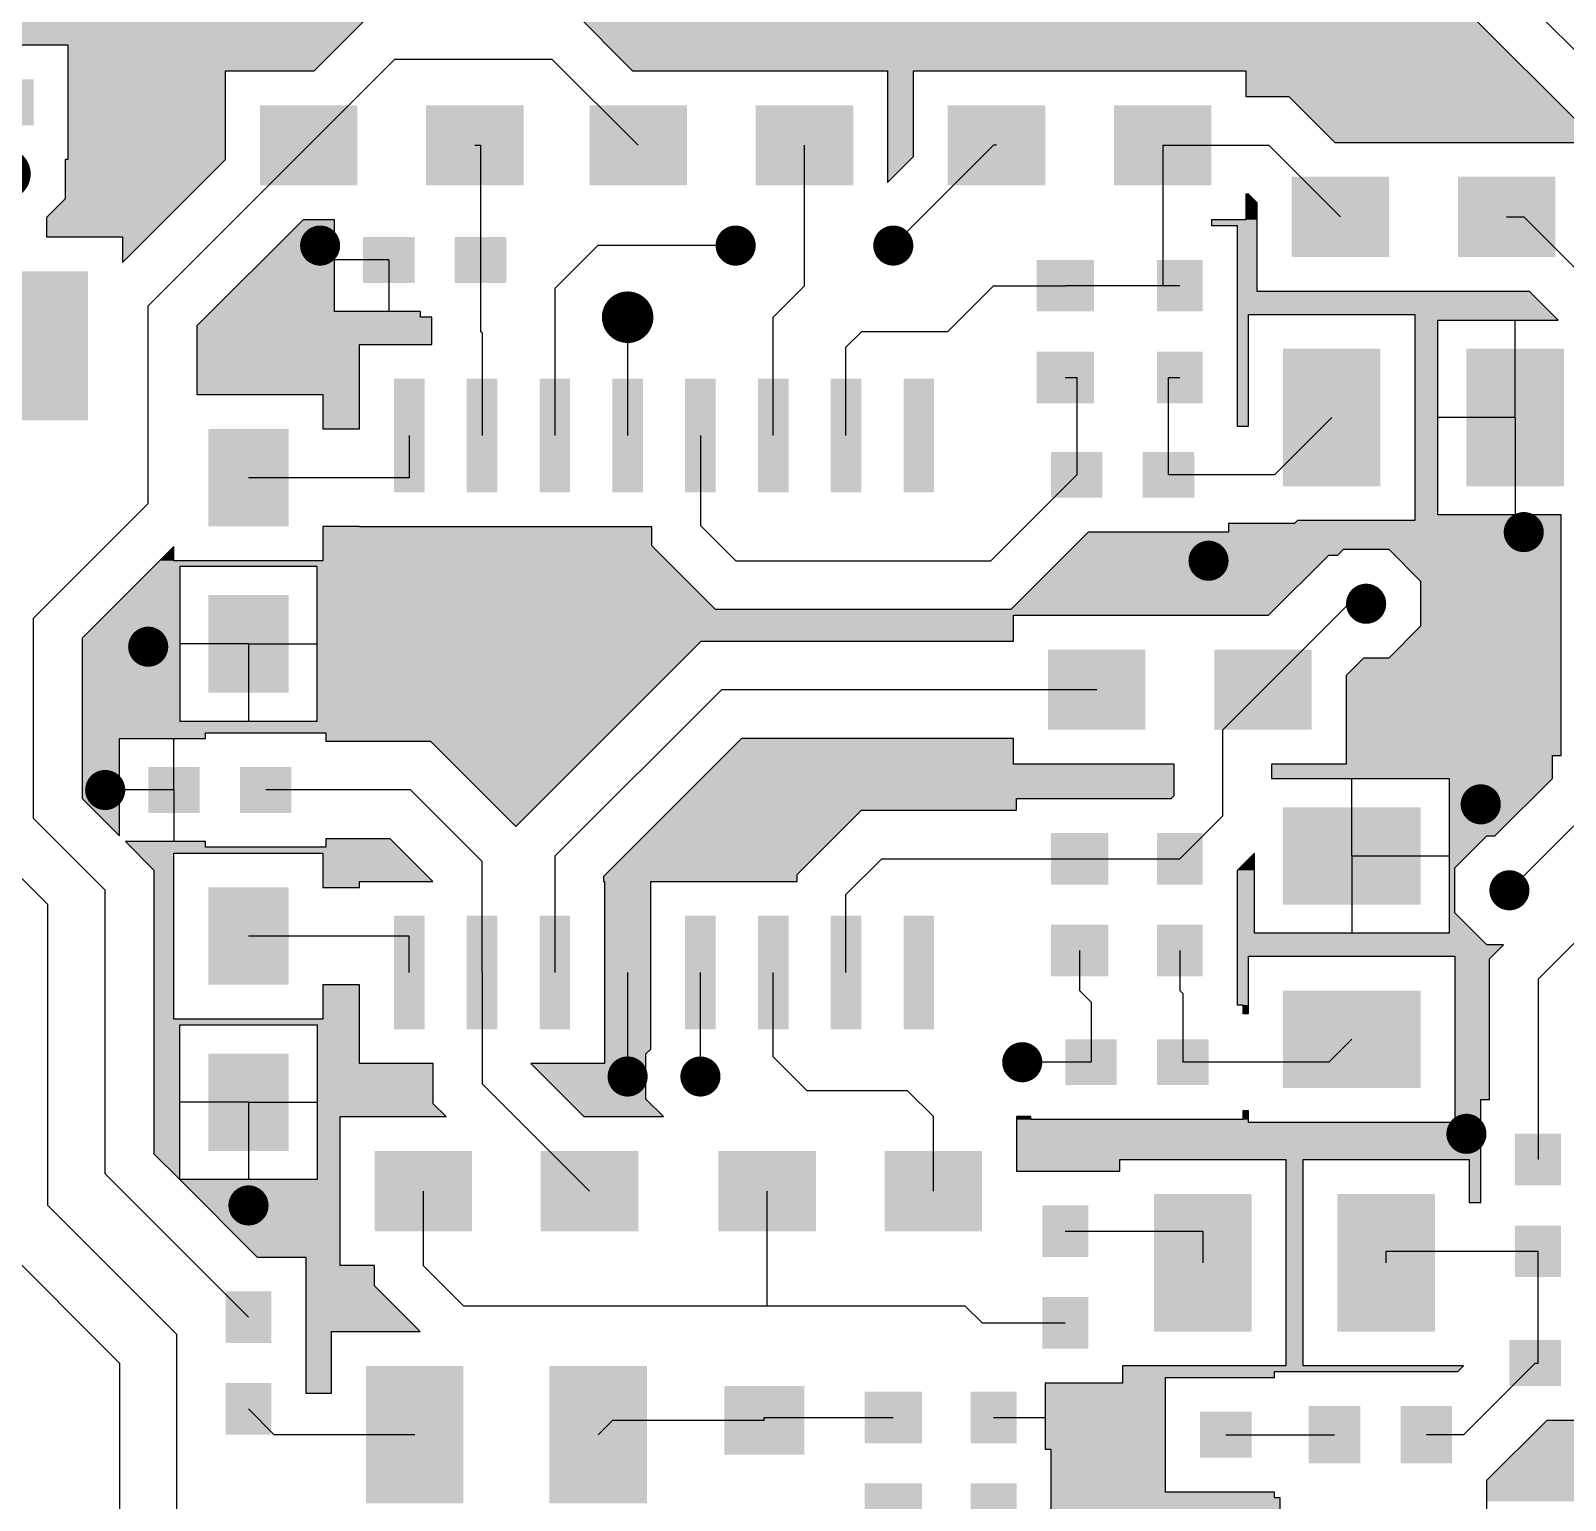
# Model space of a CAD drawing. Extents: x 295 to 953, y 10 to 290.
# Drawn here: x 799.1 to 843.27, y 150.76 to 193.08 of the extents above; entities that cross this region are included whole.
import ezdxf

# ---------------------------------------------------------------- set-up
doc = ezdxf.new("R2010")
doc.units = 0
doc.header["$LTSCALE"] = 5
doc.header["$MEASUREMENT"] = 0
doc.layers.get('0').update_dxf_attribs({"linetype": 'CONTINUOUS', "lineweight": 25})
doc.layers.add('16_COMP_GBR', color=1, linetype='CONTINUOUS')

msp = doc.modelspace()

# ---------------------------------------------------------------- linework, layer by layer
for points, const_width in [([(797.981, 188.95, 1), (798.724, 188.95, 1)], 0.742), ([(807.139, 186.888, 1), (807.716, 186.888, 1)], 0.577), ([(819.101, 186.888, 1), (819.679, 186.888, 1)], 0.577), ([(823.639, 186.888, 1), (824.216, 186.888, 1)], 0.577), ([(815.909, 184.825, 1), (816.651, 184.825, 1)], 0.742), ([(841.789, 178.638, 1), (842.366, 178.638, 1)], 0.577), ([(832.714, 177.813, 1), (833.291, 177.813, 1)], 0.577), ([(837.251, 176.575, 1), (837.829, 176.575, 1)], 0.577), ([(802.189, 175.338, 1), (802.766, 175.338, 1)], 0.577), ([(800.951, 171.213, 1), (801.529, 171.213, 1)], 0.577), ([(840.551, 170.8, 1), (841.129, 170.8, 1)], 0.577), ([(841.376, 168.325, 1), (841.954, 168.325, 1)], 0.577), ([(827.351, 163.375, 1), (827.929, 163.375, 1)], 0.577), ([(815.991, 162.963, 1), (816.569, 162.963, 1)], 0.577), ([(818.087, 162.963, 1), (818.664, 162.963, 1)], 0.577), ([(840.139, 161.313, 1), (840.716, 161.313, 1)], 0.577), ([(805.076, 159.25, 1), (805.654, 159.25, 1)], 0.577)]:
    msp.add_lwpolyline(points, format="xyb", close=True, dxfattribs=dict(const_width=const_width))
for points in [[(799.178, 191.673), (799.178, 190.353), (797.693, 191.673), (797.693, 190.353)], [(808.5, 190.93), (808.5, 188.62), (805.695, 190.93), (805.695, 188.62)], [(813.285, 190.93), (813.285, 188.62), (810.48, 190.93), (810.48, 188.62)], [(817.988, 190.93), (817.988, 188.62), (815.183, 190.93), (815.183, 188.62)], [(822.773, 190.93), (822.773, 188.62), (819.968, 190.93), (819.968, 188.62)], [(828.3, 190.93), (828.3, 188.62), (825.495, 190.93), (825.495, 188.62)], [(833.085, 190.93), (833.085, 188.62), (830.28, 190.93), (830.28, 188.62)], [(838.2, 188.868), (838.2, 186.558), (835.395, 188.868), (835.395, 186.558)], [(842.985, 188.868), (842.985, 186.558), (840.18, 188.868), (840.18, 186.558)], [(810.15, 187.135), (810.15, 185.815), (808.665, 187.135), (808.665, 185.815)], [(812.79, 187.135), (812.79, 185.815), (811.305, 187.135), (811.305, 185.815)], [(829.703, 186.475), (829.703, 184.99), (828.053, 186.475), (828.053, 184.99)], [(832.838, 186.475), (832.838, 184.99), (831.518, 186.475), (831.518, 184.99)], [(800.745, 186.145), (800.745, 181.855), (796.95, 186.145), (796.95, 181.855)], [(829.703, 183.835), (829.703, 182.35), (828.053, 183.835), (828.053, 182.35)], [(832.838, 183.835), (832.838, 182.35), (831.518, 183.835), (831.518, 182.35)], [(837.953, 183.918), (837.953, 179.958), (835.148, 183.918), (835.148, 179.958)], [(843.233, 183.918), (843.233, 179.958), (840.428, 183.918), (840.428, 179.958)], [(810.433, 183.052), (810.433, 179.783), (809.554, 183.052), (809.554, 179.783)], [(812.529, 183.052), (812.529, 179.783), (811.649, 183.052), (811.649, 179.783)], [(814.624, 183.052), (814.624, 179.783), (813.745, 183.052), (813.745, 179.783)], [(816.72, 183.052), (816.72, 179.783), (815.84, 183.052), (815.84, 179.783)], [(818.815, 183.052), (818.815, 179.783), (817.936, 183.052), (817.936, 179.783)], [(820.911, 183.052), (820.911, 179.783), (820.031, 183.052), (820.031, 179.783)], [(823.006, 183.052), (823.006, 179.783), (822.127, 183.052), (822.127, 179.783)], [(825.102, 183.052), (825.102, 179.783), (824.222, 183.052), (824.222, 179.783)], [(806.52, 181.608), (806.52, 178.803), (804.21, 181.608), (804.21, 178.803)], [(829.95, 180.948), (829.95, 179.628), (828.465, 180.948), (828.465, 179.628)], [(832.59, 180.948), (832.59, 179.628), (831.105, 180.948), (831.105, 179.628)], [(806.52, 176.823), (806.52, 174.018), (804.21, 176.823), (804.21, 174.018)], [(831.188, 175.255), (831.188, 172.945), (828.383, 175.255), (828.383, 172.945)], [(835.973, 175.255), (835.973, 172.945), (833.168, 175.255), (833.168, 172.945)], [(803.963, 171.873), (803.963, 170.553), (802.478, 171.873), (802.478, 170.553)], [(806.603, 171.873), (806.603, 170.553), (805.118, 171.873), (805.118, 170.553)], [(839.108, 170.718), (839.108, 167.913), (835.148, 170.718), (835.148, 167.913)], [(830.115, 169.975), (830.115, 168.49), (828.465, 169.975), (828.465, 168.49)], [(832.838, 169.975), (832.838, 168.49), (831.518, 169.975), (831.518, 168.49)], [(806.52, 168.408), (806.52, 165.603), (804.21, 168.408), (804.21, 165.603)], [(810.433, 167.592), (810.433, 164.323), (809.554, 167.592), (809.554, 164.323)], [(812.529, 167.592), (812.529, 164.323), (811.649, 167.592), (811.649, 164.323)], [(814.624, 167.592), (814.624, 164.323), (813.745, 167.592), (813.745, 164.323)], [(816.72, 167.592), (816.72, 164.323), (815.84, 167.592), (815.84, 164.323)], [(818.815, 167.592), (818.815, 164.323), (817.936, 167.592), (817.936, 164.323)], [(820.911, 167.592), (820.911, 164.323), (820.031, 167.592), (820.031, 164.323)], [(823.006, 167.592), (823.006, 164.323), (822.127, 167.592), (822.127, 164.323)], [(825.102, 167.592), (825.102, 164.323), (824.222, 167.592), (824.222, 164.323)], [(830.115, 167.335), (830.115, 165.85), (828.465, 167.335), (828.465, 165.85)], [(832.838, 167.335), (832.838, 165.85), (831.518, 167.335), (831.518, 165.85)], [(839.108, 165.438), (839.108, 162.633), (835.148, 165.438), (835.148, 162.633)], [(830.363, 164.035), (830.363, 162.715), (828.878, 164.035), (828.878, 162.715)], [(833.003, 164.035), (833.003, 162.715), (831.518, 164.035), (831.518, 162.715)], [(806.52, 163.623), (806.52, 160.818), (804.21, 163.623), (804.21, 160.818)], [(843.15, 161.313), (843.15, 159.828), (841.83, 161.313), (841.83, 159.828)], [(811.8, 160.818), (811.8, 158.508), (808.995, 160.818), (808.995, 158.508)], [(816.585, 160.818), (816.585, 158.508), (813.78, 160.818), (813.78, 158.508)], [(821.7, 160.818), (821.7, 158.508), (818.895, 160.818), (818.895, 158.508)], [(826.485, 160.818), (826.485, 158.508), (823.68, 160.818), (823.68, 158.508)], [(834.24, 159.58), (834.24, 155.62), (831.435, 159.58), (831.435, 155.62)], [(839.52, 159.58), (839.52, 155.62), (836.715, 159.58), (836.715, 155.62)], [(829.538, 159.25), (829.538, 157.765), (828.218, 159.25), (828.218, 157.765)], [(843.15, 158.673), (843.15, 157.188), (841.83, 158.673), (841.83, 157.188)], [(806.025, 156.775), (806.025, 155.29), (804.705, 156.775), (804.705, 155.29)], [(829.538, 156.61), (829.538, 155.125), (828.218, 156.61), (828.218, 155.125)], [(843.15, 155.373), (843.15, 154.053), (841.665, 155.373), (841.665, 154.053)], [(811.553, 154.63), (811.553, 150.67), (808.748, 154.63), (808.748, 150.67)], [(816.833, 154.63), (816.833, 150.67), (814.028, 154.63), (814.028, 150.67)], [(806.025, 154.135), (806.025, 152.65), (804.705, 154.135), (804.705, 152.65)], [(821.37, 154.053), (821.37, 152.073), (819.06, 154.053), (819.06, 152.073)], [(824.753, 153.888), (824.753, 152.403), (823.103, 153.888), (823.103, 152.403)], [(827.475, 153.888), (827.475, 152.403), (826.155, 153.888), (826.155, 152.403)], [(831.6, 153.31), (831.6, 151.99), (830.115, 153.31), (830.115, 151.99)], [(834.24, 153.31), (834.24, 151.99), (832.755, 153.31), (832.755, 151.99)], [(837.375, 153.475), (837.375, 151.825), (835.89, 153.475), (835.89, 151.825)], [(840.015, 153.475), (840.015, 151.825), (838.53, 153.475), (838.53, 151.825)], [(824.753, 151.248), (824.753, 149.763), (823.103, 151.248), (823.103, 149.763)], [(827.475, 151.248), (827.475, 149.763), (826.155, 151.248), (826.155, 149.763)]]:
    msp.add_solid(points)
at = {"layer": '16_COMP_GBR', "color": 7}
for p, q in [((837.54, 198.52), (846.615, 189.445)), ((845.213, 188.864), (837.949, 196.128)), ((807.259, 191.92), (808.992, 193.652)), ((814.691, 193.652), (816.423, 191.92)), ((796.703, 192.663), (800.168, 192.663)), ((800.168, 192.663), (800.168, 189.363)), ((807.098, 189.775), (809.573, 192.25)), ((814.11, 192.25), (809.573, 192.25)), ((816.585, 189.775), (814.11, 192.25)), ((804.705, 191.92), (807.259, 191.92)), ((804.705, 189.366), (804.705, 191.92)), ((816.423, 191.92), (823.763, 191.92)), ((823.763, 191.92), (823.763, 188.706)), ((824.505, 191.92), (834.075, 191.92)), ((824.505, 189.448), (824.505, 191.92)), ((834.075, 191.92), (834.075, 191.178)), ((834.075, 191.178), (835.316, 191.178)), ((835.316, 191.178), (836.636, 189.858)), ((807.098, 189.775), (802.478, 185.155)), ((811.883, 189.775), (812.048, 189.775)), ((812.048, 189.775), (812.048, 186.475)), ((821.37, 185.724), (821.37, 189.775)), ((823.928, 186.888), (826.815, 189.775)), ((826.898, 189.775), (826.815, 189.775)), ((831.683, 189.775), (834.735, 189.775)), ((831.683, 189.775), (831.683, 185.733)), ((836.798, 187.713), (834.735, 189.775)), ((836.636, 189.858), (843.975, 189.858)), ((800.085, 189.363), (800.085, 188.232)), ((800.168, 189.363), (800.085, 189.363)), ((801.735, 186.396), (804.705, 189.366)), ((823.763, 188.706), (824.505, 189.448)), ((800.085, 188.232), (799.549, 187.696)), ((834.075, 188.372), (834.075, 187.63)), ((834.154, 188.372), (834.075, 188.372)), ((834.405, 188.122), (834.154, 188.372)), ((834.405, 185.567), (834.405, 188.122)), ((799.549, 187.696), (799.549, 187.135)), ((806.936, 187.63), (803.88, 184.574)), ((807.84, 187.63), (806.936, 187.63)), ((807.84, 184.99), (807.84, 187.63)), ((833.085, 187.63), (833.085, 187.465)), ((834.075, 187.63), (833.085, 187.63)), ((833.085, 187.465), (833.828, 187.465)), ((833.828, 187.465), (833.828, 181.69)), ((841.583, 187.713), (842.078, 187.713)), ((844.553, 185.238), (842.078, 187.713)), ((799.549, 187.135), (801.735, 187.135)), ((801.735, 187.135), (801.735, 186.396)), ((814.184, 185.65), (815.422, 186.888)), ((819.39, 186.888), (815.422, 186.888)), ((809.408, 186.475), (807.84, 186.475)), ((809.408, 186.475), (809.408, 184.99)), ((812.048, 186.475), (812.048, 184.413)), ((814.184, 185.65), (814.184, 181.418)), ((821.37, 185.724), (820.471, 184.825)), ((826.815, 185.733), (825.495, 184.413)), ((826.815, 185.733), (828.878, 185.733)), ((831.683, 185.733), (828.878, 185.733)), ((832.178, 185.733), (831.683, 185.733)), ((842.239, 185.567), (834.405, 185.567)), ((843.064, 184.743), (842.239, 185.567)), ((802.478, 179.463), (802.478, 185.155)), ((810.315, 184.99), (807.84, 184.99)), ((810.315, 184.825), (810.315, 184.99)), ((810.645, 184.825), (810.315, 184.825)), ((810.645, 184.043), (810.645, 184.825)), ((816.28, 184.825), (816.28, 181.418)), ((820.471, 181.418), (820.471, 184.825)), ((834.158, 184.908), (838.943, 184.908)), ((834.158, 181.69), (834.158, 184.908)), ((838.943, 184.908), (838.943, 178.968)), ((839.603, 184.743), (843.064, 184.743)), ((839.603, 179.133), (839.603, 184.743)), ((841.83, 181.938), (841.83, 184.743)), ((803.88, 184.574), (803.88, 182.598)), ((812.089, 184.371), (812.048, 184.413)), ((812.089, 184.371), (812.089, 181.418)), ((823.02, 184.413), (822.566, 183.959)), ((823.02, 184.413), (825.495, 184.413)), ((808.564, 184.043), (810.645, 184.043)), ((808.564, 181.608), (808.564, 184.043)), ((822.566, 181.418), (822.566, 183.959)), ((828.878, 183.093), (829.208, 183.093)), ((829.208, 183.093), (829.208, 180.288)), ((831.848, 183.093), (832.178, 183.093)), ((831.848, 180.288), (831.848, 183.093)), ((803.88, 182.598), (807.51, 182.598)), ((807.51, 182.598), (807.51, 181.608)), ((807.51, 181.608), (808.564, 181.608)), ((833.828, 181.69), (834.158, 181.69)), ((836.55, 181.938), (834.9, 180.288)), ((841.83, 181.938), (839.603, 181.938)), ((841.83, 181.938), (841.83, 179.133)), ((809.993, 181.418), (809.993, 180.205)), ((818.375, 181.418), (818.375, 178.827)), ((829.208, 180.288), (826.733, 177.813)), ((834.9, 180.288), (831.848, 180.288)), ((809.993, 180.205), (805.365, 180.205)), ((802.478, 179.463), (799.178, 176.163)), ((835.563, 178.968), (835.481, 178.885)), ((838.943, 178.968), (835.563, 178.968)), ((843.15, 179.133), (839.603, 179.133)), ((843.15, 172.203), (843.15, 179.133)), ((807.51, 178.803), (807.51, 177.813)), ((808.564, 178.803), (807.51, 178.803)), ((808.564, 178.794), (808.564, 178.803)), ((816.973, 178.794), (808.564, 178.794)), ((816.973, 178.246), (816.973, 178.794)), ((819.39, 177.813), (818.375, 178.827)), ((829.541, 178.638), (827.313, 176.41)), ((833.58, 178.638), (829.541, 178.638)), ((833.58, 178.885), (833.58, 178.638)), ((835.481, 178.885), (833.58, 178.885)), ((803.22, 178.222), (800.58, 175.582)), ((803.22, 177.813), (803.22, 178.222)), ((818.809, 176.41), (816.973, 178.246)), ((836.727, 177.977), (836.892, 178.142)), ((836.892, 178.142), (838.19, 178.142)), ((838.19, 178.142), (839.108, 177.225)), ((807.51, 177.813), (803.22, 177.813)), ((803.385, 177.648), (803.385, 173.193)), ((807.345, 177.648), (803.385, 177.648)), ((807.345, 173.193), (807.345, 177.648)), ((819.39, 177.813), (826.733, 177.813)), ((834.732, 176.245), (836.464, 177.977)), ((836.464, 177.977), (836.727, 177.977)), ((839.108, 177.225), (839.108, 175.927)), ((827.313, 176.41), (818.809, 176.41)), ((834.57, 174.1), (837.045, 176.575)), ((837.045, 176.575), (837.54, 176.575)), ((799.178, 170.388), (799.178, 176.163)), ((827.393, 176.245), (834.732, 176.245)), ((827.393, 175.502), (827.393, 176.245)), ((839.108, 175.927), (838.19, 175.008)), ((800.58, 175.582), (800.58, 170.968)), ((805.365, 175.42), (803.385, 175.42)), ((805.365, 175.42), (805.365, 173.193)), ((805.365, 175.42), (807.345, 175.42)), ((813.059, 170.165), (818.397, 175.502)), ((818.397, 175.502), (827.393, 175.502)), ((837.461, 175.008), (836.963, 174.509)), ((838.19, 175.008), (837.461, 175.008)), ((836.963, 174.509), (836.963, 171.955)), ((814.184, 169.307), (818.978, 174.1)), ((829.785, 174.1), (818.978, 174.1)), ((834.57, 174.1), (833.415, 172.945)), ((803.385, 173.193), (807.345, 173.193)), ((804.128, 172.863), (807.593, 172.863)), ((804.128, 172.698), (804.128, 172.863)), ((807.593, 172.863), (807.593, 172.615)), ((833.415, 170.47), (833.415, 172.945)), ((801.653, 172.698), (804.128, 172.698)), ((801.653, 169.896), (801.653, 172.698)), ((803.22, 171.213), (803.22, 172.698)), ((803.22, 171.213), (803.22, 172.698)), ((807.593, 172.615), (810.607, 172.615)), ((810.607, 172.615), (813.059, 170.165)), ((819.558, 172.698), (815.587, 168.726)), ((827.393, 172.698), (819.558, 172.698)), ((827.393, 171.955), (827.393, 172.698)), ((832.013, 171.955), (827.393, 171.955)), ((832.013, 171.051), (832.013, 171.955)), ((834.818, 171.955), (834.818, 171.543)), ((836.963, 171.955), (834.818, 171.955)), ((842.903, 172.203), (843.15, 172.203)), ((842.903, 171.546), (842.903, 172.203)), ((834.818, 171.543), (839.933, 171.543)), ((837.128, 169.315), (837.128, 171.543)), ((839.933, 171.543), (839.933, 167.088)), ((841.249, 169.892), (842.903, 171.546)), ((803.22, 171.213), (801.24, 171.213)), ((803.22, 171.213), (801.653, 171.213)), ((803.22, 171.213), (801.653, 171.213)), ((803.22, 171.213), (803.22, 169.728)), ((803.22, 171.213), (803.22, 169.728)), ((810.026, 171.213), (805.86, 171.213)), ((810.026, 171.213), (812.089, 169.15)), ((831.927, 170.965), (832.013, 171.051)), ((800.58, 170.968), (801.653, 169.896)), ((821.164, 168.782), (823.017, 170.635)), ((823.017, 170.635), (827.475, 170.635)), ((827.475, 170.965), (831.927, 170.965)), ((827.475, 170.635), (827.475, 170.965)), ((799.178, 170.388), (801.24, 168.325)), ((832.178, 169.233), (833.415, 170.47)), ((841.665, 168.325), (843.521, 170.181)), ((797.528, 169.975), (799.59, 167.913)), ((804.128, 169.728), (801.821, 169.728)), ((801.821, 169.728), (802.643, 168.906)), ((804.128, 169.563), (804.128, 169.728)), ((807.593, 169.81), (807.593, 169.563)), ((809.446, 169.81), (807.593, 169.81)), ((810.673, 168.582), (809.446, 169.81)), ((840.098, 168.975), (841.017, 169.892)), ((841.017, 169.892), (841.249, 169.892)), ((803.22, 169.398), (807.51, 169.398)), ((803.22, 164.613), (803.22, 169.398)), ((807.593, 169.563), (804.128, 169.563)), ((807.51, 169.398), (807.51, 168.408)), ((814.184, 169.307), (814.184, 165.957)), ((823.598, 169.233), (822.566, 168.201)), ((823.598, 169.233), (829.29, 169.233)), ((829.29, 169.233), (832.178, 169.233)), ((834.323, 169.394), (833.828, 168.899)), ((834.323, 167.088), (834.323, 169.394)), ((837.128, 169.315), (837.128, 167.088)), ((837.128, 169.315), (839.933, 169.315)), ((802.643, 168.906), (802.643, 160.738)), ((812.089, 165.957), (812.089, 169.15)), ((821.164, 168.582), (821.164, 168.782)), ((833.828, 168.899), (833.828, 165.025)), ((840.098, 167.677), (840.098, 168.975)), ((801.24, 160.158), (801.24, 168.325)), ((807.51, 168.408), (808.564, 168.408)), ((808.564, 168.582), (810.673, 168.582)), ((808.564, 168.408), (808.564, 168.582)), ((815.587, 168.726), (815.587, 168.582)), ((815.587, 168.582), (815.615, 168.582)), ((815.615, 168.582), (815.615, 163.334)), ((816.946, 168.582), (821.164, 168.582)), ((816.946, 163.75), (816.946, 168.582)), ((799.59, 159.25), (799.59, 167.913)), ((822.566, 165.957), (822.566, 168.201)), ((841.017, 166.758), (840.098, 167.677)), ((844.553, 167.83), (842.49, 165.768)), ((809.993, 167.005), (805.365, 167.005)), ((809.993, 165.957), (809.993, 167.005)), ((839.933, 167.088), (834.323, 167.088)), ((829.29, 166.593), (829.29, 165.438)), ((832.178, 166.593), (832.178, 165.438)), ((841.497, 166.758), (841.017, 166.758)), ((841.088, 166.348), (841.497, 166.758)), ((834.158, 166.428), (840.098, 166.428)), ((834.158, 164.778), (834.158, 166.428)), ((840.098, 166.428), (840.098, 161.643)), ((841.088, 162.303), (841.088, 166.348)), ((812.089, 165.957), (812.089, 162.756)), ((816.28, 165.957), (816.28, 162.963)), ((818.375, 162.963), (818.375, 165.957)), ((820.471, 163.532), (820.471, 165.957)), ((842.49, 165.768), (842.49, 160.57)), ((807.51, 165.603), (807.51, 164.613)), ((808.564, 165.603), (807.51, 165.603)), ((808.564, 163.334), (808.564, 165.603)), ((829.62, 165.108), (829.29, 165.438)), ((832.26, 165.355), (832.178, 165.438)), ((832.26, 165.355), (832.26, 163.375)), ((829.62, 165.108), (829.62, 163.375)), ((833.828, 165.025), (833.993, 165.025)), ((833.993, 165.025), (833.993, 164.778)), ((807.51, 164.613), (803.22, 164.613)), ((803.385, 164.448), (807.345, 164.448)), ((803.385, 159.996), (803.385, 164.448)), ((807.345, 164.448), (807.345, 159.993)), ((833.993, 164.778), (834.158, 164.778)), ((837.128, 164.035), (836.468, 163.375)), ((816.808, 163.613), (816.946, 163.75)), ((816.808, 162.314), (816.808, 163.613)), ((820.471, 163.532), (821.453, 162.55)), ((810.686, 163.334), (808.564, 163.334)), ((810.686, 162.175), (810.686, 163.334)), ((815.615, 163.334), (813.496, 163.334)), ((813.496, 163.334), (815.021, 161.808)), ((829.62, 163.375), (827.64, 163.375)), ((836.468, 163.375), (832.26, 163.375)), ((815.183, 159.663), (812.089, 162.756)), ((805.365, 162.22), (803.385, 162.22)), ((805.365, 162.22), (805.365, 159.993)), ((805.365, 162.22), (807.345, 162.22)), ((811.054, 161.808), (810.686, 162.175)), ((817.313, 161.808), (816.808, 162.314)), ((824.34, 162.55), (821.453, 162.55)), ((824.34, 162.55), (825.083, 161.808)), ((840.84, 162.303), (841.088, 162.303)), ((840.84, 159.333), (840.84, 162.303)), ((808.005, 161.808), (811.054, 161.808)), ((808.005, 157.518), (808.005, 161.808)), ((815.021, 161.808), (817.313, 161.808)), ((825.083, 159.663), (825.083, 161.808)), ((827.475, 161.808), (827.475, 160.24)), ((827.888, 161.808), (827.475, 161.808)), ((827.888, 161.725), (827.888, 161.808)), ((833.993, 161.725), (827.888, 161.725)), ((833.993, 161.973), (833.993, 161.725)), ((834.158, 161.973), (833.993, 161.973)), ((834.158, 161.643), (834.158, 161.973)), ((840.098, 161.643), (834.158, 161.643)), ((802.643, 160.738), (803.385, 159.996)), ((830.445, 160.57), (835.23, 160.57)), ((830.445, 160.24), (830.445, 160.57)), ((835.23, 160.57), (835.23, 154.63)), ((835.725, 160.57), (840.51, 160.57)), ((835.725, 154.63), (835.725, 160.57)), ((840.51, 160.57), (840.51, 159.333)), ((805.365, 156.033), (801.24, 160.158)), ((803.388, 159.993), (805.616, 157.765)), ((807.345, 159.993), (803.388, 159.993)), ((827.475, 160.24), (830.445, 160.24)), ((810.398, 159.663), (810.398, 157.518)), ((820.298, 156.363), (820.298, 159.663)), ((799.59, 159.25), (803.303, 155.538)), ((840.51, 159.333), (840.84, 159.333)), ((801.653, 154.713), (797.94, 158.425)), ((828.878, 158.508), (832.838, 158.508)), ((832.838, 158.508), (832.838, 157.6)), ((805.616, 157.765), (807.015, 157.765)), ((807.015, 157.765), (807.015, 153.846)), ((838.118, 157.93), (842.49, 157.93)), ((838.118, 157.6), (838.118, 157.93)), ((842.49, 154.713), (842.49, 157.93)), ((808.995, 157.518), (808.005, 157.518)), ((808.995, 156.937), (808.995, 157.518)), ((811.553, 156.363), (810.398, 157.518)), ((810.312, 155.62), (808.995, 156.937)), ((811.553, 156.363), (820.298, 156.363)), ((820.298, 156.363), (825.99, 156.363)), ((826.485, 155.868), (825.99, 156.363)), ((803.303, 149.35), (803.303, 155.538)), ((807.758, 155.62), (810.312, 155.62)), ((807.758, 153.846), (807.758, 155.62)), ((826.485, 155.868), (828.878, 155.868)), ((801.653, 154.713), (801.653, 148.525)), ((830.528, 154.63), (830.528, 154.135)), ((835.23, 154.63), (830.528, 154.63)), ((840.342, 154.63), (835.725, 154.63)), ((840.177, 154.465), (840.342, 154.63)), ((842.408, 154.713), (840.345, 152.65)), ((842.408, 154.713), (842.49, 154.713)), ((831.765, 154.3), (834.9, 154.3)), ((831.765, 151), (831.765, 154.3)), ((834.9, 154.465), (840.177, 154.465)), ((834.9, 154.3), (834.9, 154.465)), ((807.015, 153.846), (807.758, 153.846)), ((828.3, 154.135), (828.3, 152.238)), ((830.528, 154.135), (828.3, 154.135)), ((805.365, 153.393), (806.108, 152.65)), ((815.43, 152.65), (815.843, 153.063)), ((820.215, 153.063), (815.843, 153.063)), ((820.215, 153.145), (823.928, 153.145)), ((820.215, 153.063), (820.215, 153.145)), ((826.815, 153.145), (828.3, 153.145)), ((842.741, 153.063), (841.005, 151.327)), ((846.78, 153.063), (842.741, 153.063)), ((810.15, 152.65), (806.108, 152.65)), ((833.498, 152.65), (836.633, 152.65)), ((840.345, 152.65), (839.273, 152.65)), ((828.3, 152.238), (828.465, 152.238)), ((828.465, 152.238), (828.465, 148.773)), ((841.005, 151.327), (841.005, 148.113)), ((834.9, 151), (831.765, 151)), ((834.9, 150.835), (834.9, 151)), ((835.065, 150.835), (834.9, 150.835)), ((835.065, 149.946), (835.065, 150.835))]:
    msp.add_line(p, q, dxfattribs=at)
for points in [[(793.503, 192.663), (792.513, 193.652), (808.002, 192.663), (808.992, 193.652)], [(816.423, 191.92), (814.856, 193.488), (842.157, 191.92), (840.589, 193.488)], [(793.503, 192.662), (793.503, 192.663), (796.703, 192.662), (800.168, 192.663)], [(800.168, 191.92), (800.168, 192.663), (807.259, 191.92), (808.002, 192.663)], [(800.168, 189.366), (800.168, 191.92), (804.705, 189.366), (804.705, 191.92)], [(800.168, 191.92), (800.168, 191.92), (804.705, 191.92), (807.259, 191.92)], [(823.763, 189.448), (823.763, 191.92), (824.505, 189.448), (824.505, 191.92)], [(823.763, 191.92), (823.763, 191.92), (824.505, 191.92), (834.075, 191.92)], [(834.075, 191.178), (834.075, 191.92), (842.899, 191.178), (842.157, 191.92)], [(836.636, 189.858), (835.316, 191.178), (844.219, 189.858), (842.899, 191.178)], [(800.085, 188.232), (800.085, 189.363), (803.571, 188.232), (804.702, 189.363)], [(800.168, 189.363), (800.168, 189.366), (804.702, 189.363), (804.705, 189.366)], [(823.763, 188.706), (823.763, 189.448), (823.763, 188.706), (824.505, 189.448)], [(799.549, 187.696), (800.085, 188.232), (803.035, 187.696), (803.571, 188.232)], [(834.075, 188.372), (834.075, 188.372), (834.154, 188.372), (834.075, 188.372)], [(834.075, 188.122), (834.075, 188.372), (834.405, 188.122), (834.154, 188.372)], [(834.075, 187.63), (834.075, 188.122), (834.405, 187.63), (834.405, 188.122)], [(799.549, 187.135), (799.549, 187.696), (802.474, 187.135), (803.035, 187.696)], [(804.296, 184.99), (806.936, 187.63), (807.84, 184.99), (807.84, 187.63)], [(806.936, 187.63), (806.936, 187.63), (807.84, 187.63), (806.936, 187.63)], [(833.085, 187.465), (833.085, 187.63), (834.405, 187.465), (834.405, 187.63)], [(833.828, 185.567), (833.828, 187.465), (834.405, 185.567), (834.405, 187.465)], [(801.735, 186.396), (801.735, 187.135), (801.735, 186.396), (802.474, 187.135)], [(833.828, 185.567), (833.828, 185.567), (842.239, 185.567), (834.405, 185.567)], [(833.828, 184.908), (833.828, 185.567), (842.899, 184.908), (842.239, 185.567)], [(803.88, 184.574), (804.131, 184.825), (810.645, 184.574), (810.645, 184.825)], [(804.131, 184.825), (804.296, 184.99), (810.315, 184.825), (810.315, 184.99)], [(804.131, 184.825), (804.131, 184.825), (810.645, 184.825), (810.315, 184.825)], [(804.296, 184.99), (804.296, 184.99), (810.315, 184.99), (807.84, 184.99)], [(833.828, 184.907), (833.828, 184.908), (834.158, 184.907), (838.943, 184.908)], [(833.828, 181.69), (833.828, 184.907), (834.158, 181.69), (834.158, 184.907)], [(838.943, 184.743), (838.943, 184.908), (843.064, 184.743), (842.899, 184.908)], [(838.943, 184.742), (838.943, 184.743), (839.603, 184.742), (843.064, 184.743)], [(838.943, 179.133), (838.943, 184.742), (839.603, 179.133), (839.603, 184.742)], [(803.88, 184.043), (803.88, 184.574), (810.645, 184.043), (810.645, 184.574)], [(803.88, 182.598), (803.88, 184.043), (808.564, 182.598), (808.564, 184.043)], [(803.88, 184.043), (803.88, 184.043), (808.564, 184.043), (810.645, 184.043)], [(807.51, 181.608), (807.51, 182.598), (808.564, 181.608), (808.564, 182.598)], [(835.481, 178.885), (835.563, 178.968), (843.15, 178.885), (843.15, 178.968)], [(838.943, 179.132), (838.943, 179.133), (843.15, 179.132), (839.603, 179.133)], [(838.943, 178.968), (838.943, 179.132), (843.15, 178.968), (843.15, 179.132)], [(807.51, 178.802), (807.51, 178.803), (808.564, 178.802), (807.51, 178.803)], [(807.51, 178.794), (807.51, 178.802), (808.564, 178.794), (808.564, 178.802)], [(807.51, 178.246), (807.51, 178.794), (816.973, 178.246), (816.973, 178.794)], [(807.51, 178.794), (807.51, 178.794), (816.973, 178.794), (808.564, 178.794)], [(829.046, 178.142), (829.541, 178.638), (843.15, 178.142), (843.15, 178.638)], [(833.58, 178.638), (833.58, 178.885), (843.15, 178.638), (843.15, 178.885)], [(802.811, 177.813), (803.22, 178.222), (803.22, 177.813), (803.22, 178.222)], [(807.51, 177.813), (807.51, 178.246), (817.407, 177.813), (816.973, 178.246)], [(828.881, 177.977), (829.046, 178.142), (836.727, 177.977), (836.892, 178.142)], [(829.046, 178.142), (829.046, 178.142), (836.892, 178.142), (838.19, 178.142)], [(839.108, 177.225), (838.19, 178.142), (843.15, 177.225), (843.15, 178.142)], [(800.58, 175.582), (802.646, 177.647), (803.385, 175.582), (803.385, 177.647)], [(802.646, 177.648), (802.811, 177.813), (817.572, 177.648), (817.407, 177.813)], [(802.646, 177.647), (802.646, 177.648), (803.385, 177.647), (807.345, 177.648)], [(807.345, 176.41), (807.345, 177.648), (818.809, 176.41), (817.572, 177.648)], [(827.313, 176.41), (828.881, 177.977), (834.897, 176.41), (836.464, 177.977)], [(828.881, 177.977), (828.881, 177.977), (836.464, 177.977), (836.727, 177.977)], [(839.108, 175.927), (839.108, 177.225), (843.15, 175.927), (843.15, 177.225)], [(807.345, 176.245), (807.345, 176.41), (834.732, 176.245), (834.897, 176.41)], [(807.345, 175.502), (807.345, 176.245), (827.393, 175.502), (827.393, 176.245)], [(807.345, 176.245), (807.345, 176.245), (827.393, 176.245), (834.732, 176.245)], [(838.19, 175.008), (839.108, 175.927), (843.15, 175.008), (843.15, 175.927)], [(800.58, 173.193), (800.58, 175.582), (803.385, 173.193), (803.385, 175.582)], [(807.345, 175.502), (807.345, 175.502), (818.397, 175.502), (827.393, 175.502)], [(807.345, 173.193), (807.345, 175.502), (816.087, 173.193), (818.397, 175.502)], [(836.963, 174.509), (837.461, 175.008), (843.15, 174.509), (843.15, 175.008)], [(836.963, 172.203), (836.963, 174.509), (843.15, 172.203), (843.15, 174.509)], [(800.58, 172.863), (800.58, 173.193), (815.757, 172.863), (816.087, 173.193)], [(800.58, 172.862), (800.58, 172.863), (804.128, 172.862), (807.593, 172.863)], [(800.58, 172.698), (800.58, 172.862), (804.128, 172.698), (804.128, 172.862)], [(807.593, 172.615), (807.593, 172.863), (815.509, 172.615), (815.757, 172.863)], [(800.58, 172.697), (800.58, 172.698), (801.653, 172.697), (804.128, 172.698)], [(800.58, 170.968), (800.58, 172.697), (801.653, 170.968), (801.653, 172.697)], [(813.059, 170.165), (810.607, 172.615), (813.059, 170.165), (815.509, 172.615)], [(818.816, 171.955), (819.558, 172.697), (827.393, 171.955), (827.393, 172.697)], [(819.558, 172.697), (819.558, 172.698), (827.393, 172.697), (819.558, 172.698)], [(817.912, 171.051), (818.816, 171.955), (832.013, 171.051), (832.013, 171.955)], [(818.816, 171.955), (818.816, 171.955), (832.013, 171.955), (827.393, 171.955)], [(834.818, 171.546), (834.818, 171.955), (842.903, 171.546), (842.903, 171.955)], [(836.963, 172.202), (836.963, 172.203), (842.903, 172.202), (843.15, 172.203)], [(836.963, 171.955), (836.963, 172.202), (842.903, 171.955), (842.903, 172.202)], [(834.818, 171.543), (834.818, 171.546), (842.899, 171.543), (842.903, 171.546)], [(839.933, 169.892), (839.933, 171.543), (841.249, 169.892), (842.899, 171.543)], [(817.826, 170.965), (817.912, 171.051), (831.927, 170.965), (832.013, 171.051)], [(801.652, 169.896), (800.58, 170.968), (801.652, 169.896), (801.653, 170.968)], [(815.643, 168.782), (817.496, 170.635), (821.164, 168.782), (823.017, 170.635)], [(817.496, 170.635), (817.826, 170.965), (827.475, 170.635), (827.475, 170.965)], [(817.496, 170.635), (817.496, 170.635), (823.017, 170.635), (827.475, 170.635)], [(817.826, 170.965), (817.826, 170.965), (827.475, 170.965), (831.927, 170.965)], [(801.986, 169.563), (801.821, 169.727), (804.128, 169.563), (804.128, 169.727)], [(807.593, 169.563), (807.593, 169.81), (809.693, 169.563), (809.446, 169.81)], [(807.593, 169.81), (807.593, 169.81), (809.446, 169.81), (807.593, 169.81)], [(839.933, 169.892), (839.933, 169.892), (841.017, 169.892), (841.249, 169.892)], [(839.933, 168.975), (839.933, 169.892), (840.098, 168.975), (841.017, 169.892)], [(802.151, 169.398), (801.986, 169.563), (809.858, 169.398), (809.693, 169.563)], [(802.151, 169.397), (802.151, 169.398), (803.22, 169.397), (807.51, 169.398)], [(802.643, 168.906), (802.151, 169.397), (803.22, 168.906), (803.22, 169.397)], [(807.51, 168.582), (807.51, 169.398), (810.673, 168.582), (809.858, 169.398)], [(833.828, 168.899), (834.323, 169.394), (834.323, 168.899), (834.323, 169.394)], [(802.643, 164.613), (802.643, 168.906), (803.22, 164.613), (803.22, 168.906)], [(815.587, 168.726), (815.643, 168.782), (821.164, 168.726), (821.164, 168.782)], [(833.828, 167.088), (833.828, 168.899), (834.323, 167.088), (834.323, 168.899)], [(839.933, 167.677), (839.933, 168.975), (840.098, 167.677), (840.098, 168.975)], [(807.51, 168.408), (807.51, 168.582), (808.564, 168.408), (808.564, 168.582)], [(807.51, 168.582), (807.51, 168.582), (808.564, 168.582), (810.673, 168.582)], [(815.587, 168.582), (815.587, 168.726), (821.164, 168.582), (821.164, 168.726)], [(815.615, 163.75), (815.615, 168.582), (816.946, 163.75), (816.946, 168.582)], [(815.615, 168.582), (815.615, 168.582), (816.946, 168.582), (821.164, 168.582)], [(839.933, 167.088), (839.933, 167.677), (840.687, 167.088), (840.098, 167.677)], [(833.828, 166.758), (833.828, 167.088), (841.017, 166.758), (840.687, 167.088)], [(833.828, 166.757), (833.828, 166.758), (841.497, 166.757), (841.017, 166.758)], [(833.828, 166.428), (833.828, 166.757), (841.167, 166.428), (841.497, 166.757)], [(833.828, 166.427), (833.828, 166.428), (834.158, 166.427), (840.098, 166.428)], [(833.828, 165.025), (833.828, 166.427), (834.158, 165.025), (834.158, 166.427)], [(840.098, 166.348), (840.098, 166.428), (841.088, 166.348), (841.167, 166.428)], [(840.098, 162.303), (840.098, 166.348), (841.088, 162.303), (841.088, 166.348)], [(807.51, 165.602), (807.51, 165.603), (808.564, 165.602), (807.51, 165.603)], [(807.51, 164.613), (807.51, 165.602), (808.564, 164.613), (808.564, 165.602)], [(833.993, 164.778), (833.993, 165.025), (834.158, 164.778), (834.158, 165.025)], [(802.643, 164.448), (802.643, 164.613), (808.564, 164.448), (808.564, 164.613)], [(802.643, 164.447), (802.643, 164.448), (803.385, 164.447), (807.345, 164.448)], [(802.643, 160.738), (802.643, 164.447), (803.385, 160.738), (803.385, 164.447)], [(807.345, 163.334), (807.345, 164.448), (808.564, 163.334), (808.564, 164.448)], [(815.615, 163.613), (815.615, 163.75), (816.808, 163.613), (816.946, 163.75)], [(815.615, 163.334), (815.615, 163.613), (816.808, 163.334), (816.808, 163.613)], [(807.345, 162.175), (807.345, 163.334), (810.686, 162.175), (810.686, 163.334)], [(807.345, 163.334), (807.345, 163.334), (810.686, 163.334), (808.564, 163.334)], [(814.515, 162.314), (813.496, 163.334), (816.808, 162.314), (816.808, 163.334)], [(807.345, 161.808), (807.345, 162.175), (811.054, 161.808), (810.686, 162.175)], [(815.021, 161.808), (814.515, 162.314), (817.313, 161.808), (816.808, 162.314)], [(840.098, 162.302), (840.098, 162.303), (840.84, 162.302), (841.088, 162.303)], [(840.098, 161.643), (840.098, 162.302), (840.84, 161.643), (840.84, 162.302)], [(807.345, 161.807), (807.345, 161.808), (808.005, 161.807), (811.054, 161.808)], [(807.345, 159.993), (807.345, 161.807), (808.005, 159.993), (808.005, 161.807)], [(827.475, 161.807), (827.475, 161.808), (827.888, 161.807), (827.475, 161.808)], [(827.475, 161.725), (827.475, 161.807), (827.888, 161.725), (827.888, 161.807)], [(827.475, 161.643), (827.475, 161.725), (834.158, 161.643), (834.158, 161.725)], [(833.993, 161.972), (833.993, 161.973), (834.158, 161.972), (833.993, 161.973)], [(833.993, 161.725), (833.993, 161.972), (834.158, 161.725), (834.158, 161.972)], [(827.475, 160.57), (827.475, 161.643), (840.84, 160.57), (840.84, 161.643)], [(803.385, 159.996), (802.643, 160.738), (803.385, 159.996), (803.385, 160.738)], [(827.475, 160.24), (827.475, 160.57), (830.445, 160.24), (830.445, 160.57)], [(827.475, 160.57), (827.475, 160.57), (830.445, 160.57), (835.23, 160.57)], [(835.23, 154.63), (835.23, 160.57), (835.725, 154.63), (835.725, 160.57)], [(835.23, 160.57), (835.23, 160.57), (835.725, 160.57), (840.51, 160.57)], [(840.51, 159.333), (840.51, 160.57), (840.84, 159.333), (840.84, 160.57)], [(805.616, 157.765), (803.388, 159.993), (808.005, 157.765), (808.005, 159.993)], [(807.015, 157.518), (807.015, 157.765), (808.005, 157.518), (808.005, 157.765)], [(807.015, 157.517), (807.015, 157.518), (808.995, 157.517), (808.005, 157.518)], [(807.015, 156.937), (807.015, 157.517), (808.995, 156.937), (808.995, 157.517)], [(807.015, 155.62), (807.015, 156.937), (810.312, 155.62), (808.995, 156.937)], [(807.015, 153.846), (807.015, 155.62), (807.758, 153.846), (807.758, 155.62)], [(807.015, 155.62), (807.015, 155.62), (807.758, 155.62), (810.312, 155.62)], [(830.528, 154.465), (830.528, 154.63), (840.177, 154.465), (840.342, 154.63)], [(830.528, 154.63), (830.528, 154.63), (840.342, 154.63), (835.725, 154.63)], [(830.528, 154.3), (830.528, 154.465), (834.9, 154.3), (834.9, 154.465)], [(830.528, 154.465), (830.528, 154.465), (834.9, 154.465), (840.177, 154.465)], [(830.528, 154.135), (830.528, 154.3), (831.765, 154.135), (831.765, 154.3)], [(830.528, 154.3), (830.528, 154.3), (831.765, 154.3), (834.9, 154.3)], [(828.3, 152.238), (828.3, 154.135), (831.765, 152.238), (831.765, 154.135)], [(841.655, 151.977), (842.741, 153.063), (848.892, 151.977), (848.892, 153.063)], [(828.465, 151), (828.465, 152.238), (831.765, 151), (831.765, 152.238)], [(841.005, 151.327), (841.655, 151.977), (849.542, 151.327), (848.892, 151.977)], [(841.005, 150.769), (841.005, 151.327), (850.1, 150.769), (849.542, 151.327)], [(828.465, 150.835), (828.465, 151), (834.9, 150.835), (834.9, 151)], [(828.465, 151), (828.465, 151), (834.9, 151), (831.765, 151)], [(828.465, 149.946), (828.465, 150.835), (835.065, 149.946), (835.065, 150.835)], [(828.465, 150.835), (828.465, 150.835), (835.065, 150.835), (834.9, 150.835)], [(841.005, 150.736), (841.005, 150.769), (854.091, 150.736), (854.058, 150.769)]]:
    msp.add_solid(points, dxfattribs=at)

doc.saveas('drawing.dxf')
